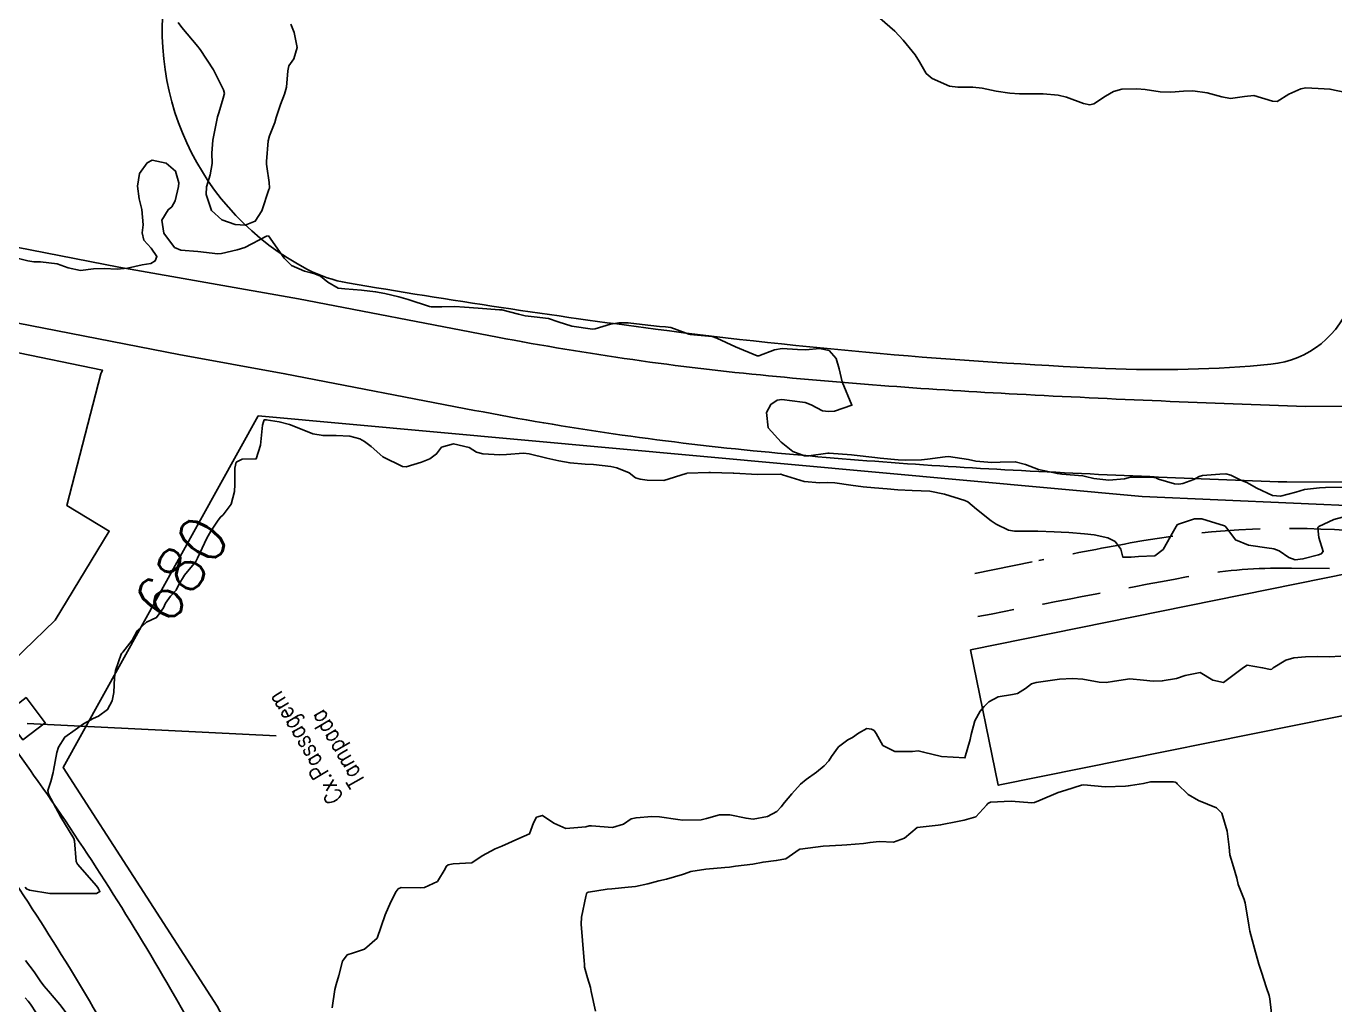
# Model space of a CAD drawing. Header units: metres. Extents: x 298520 to 308411, y 7433745 to 7450750.
# Drawn here: x 301125.9 to 301237.7, y 7443857.7 to 7443941.3 of the extents above; entities that cross this region are included whole.
import ezdxf
from ezdxf.enums import TextEntityAlignment as Align

# ---------------------------------------------------------------- set-up
doc = ezdxf.new("R2010")
doc.units = ezdxf.units.M
doc.header["$LTSCALE"] = 10
doc.linetypes.add('CONTINUO', pattern=[0])
doc.linetypes.add('DASHED', pattern=[0.75, 0.5, -0.25])
for name, color, linetype in [('Area Verde e Lazer', 94, 'Continuous'), ('CAIXA', 45, 'Continuous'), ('Cotas', 45, 'Continuous'), ('Curvas de Nivel 1m', 11, 'Continuous'), ('Curvas de Nivel 5m', 15, 'Continuous'), ('Edificações', 30, 'Continuous'), ('TEXTO', 45, 'Continuous'), ('Vias Primárias', 230, 'Continuous'), ('Vias Secundárias', 230, 'DASHED')]:
    doc.layers.add(name, color=color, linetype=linetype)
doc.styles.add('ROMANS', font='romans', dxfattribs={"height": 0.2})
doc.styles.add('Style-STANDARD', font='STANDARD.shx')

msp = doc.modelspace()

# ---------------------------------------------------------------- linework, layer by layer
at = {"layer": 'Area Verde e Lazer', "elevation": 683.98}
msp.add_lwpolyline([(301244.65, 7444005.75), (301236.08, 7444004.44, 0), (301223.44, 7444002.52, -0.079964), (301213.85, 7444002.6, 0.078577), (301189.51, 7444002.88, -0.017587), (301163.61, 7444000.01, 0.012035), (301150, 7443998.66, 0.378668), (301143.29, 7443991.06, -0.057498), (301138.13, 7443946.2, 0.342844), (301149.93, 7443920.55, 0.077568), (301153.36, 7443919.4, 0.010024), (301179.65, 7443915.45, 0.021064), (301218.07, 7443912.09, 0.035305), (301232.21, 7443912.45, 0.299651), (301239.1, 7443918.01, -0.016754)], format="xyb", dxfattribs=at)
at = {"layer": 'Area Verde e Lazer'}
msp.add_lwpolyline([(301326.49, 7443876.39), (301327.85, 7443891.97), (301311.67, 7443897.16), (301221.21, 7443901.16), (301145.73, 7443908.03), (301129.06, 7443878.01), (301142.23, 7443857.62), (301156.92, 7443830.09), (301182.59, 7443781.43, 0.132111), (301190.85, 7443786.93), (301193.11, 7443789.51), (301234.26, 7443801.71), (301230.63, 7443822.85), (301236.94, 7443823.96), (301242.13, 7443794.35, 0.48999), (301249.12, 7443787.23), (301293.34, 7443792.4, 0.298143), (301303.45, 7443800.78), (301321.72, 7443860.09), (301325.3, 7443872.56, 0.050549), (301325.82, 7443873.92)], format="xyb", close=True, dxfattribs=at)
at = {"layer": 'CAIXA', "linetype": 'CONTINUO'}
msp.add_polyline3d([(301123.99, 7443882.51, 679.74), (301125.9, 7443883.97, 679.68), (301127.54, 7443881.81, 679.73), (301125.63, 7443880.36, 679.76)], close=True, dxfattribs=at)
at = {"layer": 'Curvas de Nivel 1m', "flags": 128}
for points, elevation in [([(301198.82, 7443942.01), (301200.08, 7443940.9), (301200.8, 7443940.14), (301201.84, 7443938.87), (301202.2, 7443938.29), (301202.77, 7443937.3), (301203.27, 7443936.85), (301204.75, 7443936.21), (301205.47, 7443936.11), (301206.75, 7443936.11), (301207.54, 7443936.02), (301208.75, 7443935.79), (301209.92, 7443935.6), (301210.74, 7443935.54), (301211.94, 7443935.56), (301212.75, 7443935.56), (301214.03, 7443935.44), (301214.74, 7443935.27), (301216.2, 7443934.71), (301216.73, 7443934.61), (301217.07, 7443934.69), (301218.07, 7443935.35), (301218.75, 7443935.75), (301219.47, 7443935.94), (301220.75, 7443935.99), (301221.48, 7443935.91), (301222.75, 7443935.73), (301223.66, 7443935.7), (301224.75, 7443935.78), (301225.55, 7443935.8), (301226.75, 7443935.63), (301228.02, 7443935.28), (301228.74, 7443935.16), (301229.96, 7443935.33), (301230.75, 7443935.4), (301232.34, 7443934.91), (301232.74, 7443934.9), (301233.74, 7443935.51), (301234.76, 7443935.99), (301235.18, 7443936.05), (301236.76, 7443935.97), (301237.25, 7443935.96), (301238.75, 7443935.63)], 678), ([(301138.88, 7443941.63), (301139.21, 7443941.22), (301140.57, 7443939.6), (301140.66, 7443939.48), (301140.78, 7443939.34), (301141.91, 7443937.59), (301142.75, 7443935.9), (301142.84, 7443935.58), (301142.83, 7443935.49), (301142.74, 7443935.19), (301142.36, 7443933.94), (301142.26, 7443933.58), (301141.99, 7443932.3), (301141.84, 7443931.59), (301141.77, 7443930.49), (301141.79, 7443929.59), (301141.61, 7443928.63), (301141.3, 7443927.59), (301141.27, 7443926.96), (301141.75, 7443925.59), (301142.61, 7443924.79), (301143.77, 7443924.4), (301144.6, 7443924.33), (301145.47, 7443924.68), (301146.04, 7443925.54), (301146.64, 7443927.37), (301146.69, 7443927.48), (301146.7, 7443927.53), (301146.65, 7443927.97), (301146.46, 7443929.33), (301146.43, 7443929.53), (301146.43, 7443929.77), (301146.58, 7443931.53), (301146.7, 7443931.96), (301147.15, 7443933.09), (301147.27, 7443933.52), (301147.62, 7443934.64), (301147.98, 7443935.52), (301148.13, 7443936.13), (301148.25, 7443937.52), (301148.35, 7443937.93), (301148.77, 7443938.54), (301149.06, 7443939.51), (301148.8, 7443940.8), (301148.51, 7443941.51)], 678), ([(301124.57, 7443921.66), (301126.06, 7443921.27), (301126.57, 7443921.19), (301127.13, 7443921.2), (301128.57, 7443921.04), (301129.49, 7443920.67), (301130.56, 7443920.45), (301131.67, 7443920.6), (301132.56, 7443920.63), (301133.69, 7443920.57), (301134.56, 7443920.66), (301135.83, 7443920.93), (301136.57, 7443921.05), (301136.93, 7443921.28), (301137.07, 7443921.65), (301136.58, 7443922.36), (301135.97, 7443923.04), (301135.83, 7443923.66), (301135.9, 7443924.37), (301135.8, 7443925.66), (301135.55, 7443926.59), (301135.41, 7443927.67), (301135.59, 7443928.74), (301136.25, 7443929.66), (301136.68, 7443929.87), (301137.87, 7443929.64), (301138.66, 7443928.95), (301138.96, 7443927.94), (301138.93, 7443927.63), (301138.63, 7443926.42), (301138.36, 7443925.9), (301138.04, 7443925.64), (301137.49, 7443924.76), (301137.68, 7443923.64), (301138.58, 7443922.41), (301139.13, 7443922.18), (301140.58, 7443922.08), (301142.27, 7443921.89), (301142.58, 7443921.9), (301143.93, 7443922.22), (301144.58, 7443922.43), (301146.44, 7443923.38), (301146.59, 7443923.41), (301147.94, 7443921.52), (301148.57, 7443920.88), (301149.67, 7443920.39), (301150.56, 7443920.16), (301151.04, 7443919.97), (301151.68, 7443919.47), (301152.55, 7443918.94), (301153.11, 7443918.89), (301154.54, 7443918.79), (301155.75, 7443918.64), (301156.53, 7443918.5), (301157.72, 7443918.21), (301158.53, 7443917.99), (301160.36, 7443917.37), (301160.52, 7443917.34), (301161.4, 7443917.36), (301162.52, 7443917.39), (301163.33, 7443917.33), (301164.52, 7443917.23), (301166.34, 7443917.11), (301166.52, 7443917.09), (301167.96, 7443916.72), (301168.52, 7443916.59), (301169.28, 7443916.5), (301170.51, 7443916.35), (301171.35, 7443916.07), (301172.51, 7443915.71), (301174.26, 7443915.44), (301174.51, 7443915.47), (301175.82, 7443915.88), (301176.51, 7443915.99), (301177.32, 7443915.98), (301178.51, 7443915.85), (301179.99, 7443915.66), (301180.51, 7443915.63), (301180.97, 7443915.59), (301182.26, 7443915.1), (301182.5, 7443915.01), (301182.61, 7443914.99), (301184.5, 7443914.81), (301184.89, 7443914.68), (301186.49, 7443913.93), (301188.34, 7443913.17), (301188.47, 7443913.17), (301189.81, 7443913.69), (301190.48, 7443913.8), (301191.78, 7443913.7), (301192.48, 7443913.68), (301193.66, 7443913.79), (301194.48, 7443913.61), (301195.08, 7443912.95), (301195.35, 7443912.06), (301195.6, 7443910.95), (301196.42, 7443908.94), (301194.93, 7443908.44), (301194.42, 7443908.41), (301193.92, 7443908.47), (301192.94, 7443908.98), (301192.43, 7443909.18), (301192.21, 7443909.21), (301190.43, 7443909.43), (301190.05, 7443909.39), (301189.51, 7443909.02), (301189.12, 7443908.32), (301189.27, 7443907.02), (301190.39, 7443905.78), (301191.37, 7443905), (301192.38, 7443904.63), (301192.75, 7443904.61), (301194.38, 7443904.85), (301194.49, 7443904.85), (301196.38, 7443904.72), (301196.62, 7443904.69), (301198.38, 7443904.48), (301198.85, 7443904.43), (301200.37, 7443904.27), (301201.01, 7443904.24), (301202.37, 7443904.29), (301202.89, 7443904.35), (301204.38, 7443904.55), (301204.66, 7443904.56), (301206.38, 7443904.3), (301207.01, 7443904.17), (301208.37, 7443904.04), (301209.08, 7443904.07), (301210.37, 7443904.12), (301211.24, 7443903.89), (301212.36, 7443903.46), (301213.98, 7443903.1), (301214.36, 7443903.07), (301216.14, 7443902.92), (301216.36, 7443902.87), (301217.08, 7443902.69), (301218.35, 7443902.55), (301219.71, 7443902.66), (301220.22, 7443902.79), (301220.36, 7443902.81), (301222.21, 7443902.78), (301222.35, 7443902.78), (301222.44, 7443902.72), (301222.6, 7443902.63), (301223.96, 7443902.22), (301224.35, 7443902.21), (301224.68, 7443902.27), (301225.63, 7443902.59), (301226.09, 7443902.85), (301226.36, 7443902.93), (301227.85, 7443903.07), (301228.36, 7443903.09), (301228.78, 7443902.98), (301229.63, 7443902.54), (301230.15, 7443902.34), (301230.35, 7443902.24), (301231, 7443901.87), (301232.34, 7443901.24), (301233.02, 7443901.18), (301234.34, 7443901.53), (301235.08, 7443901.74), (301236.35, 7443901.9), (301236.88, 7443901.92), (301238.35, 7443901.95)], 679), ([(301152.03, 7443857.47), (301152.27, 7443859.02), (301152.37, 7443859.46), (301152.6, 7443860.22), (301152.92, 7443861.45), (301153.33, 7443861.98), (301153.86, 7443862.15), (301154.81, 7443862.49), (301155.88, 7443863.42), (301156.57, 7443865.41), (301157.04, 7443866.53), (301157.5, 7443867.4), (301157.68, 7443867.64), (301157.93, 7443867.74), (301159.57, 7443867.73), (301159.93, 7443867.74), (301161.03, 7443868.27), (301161.68, 7443869.35), (301161.77, 7443869.54), (301161.96, 7443869.69), (301162.37, 7443869.76), (301163.96, 7443869.86), (301164.84, 7443870.44), (301165.97, 7443871.05), (301166.53, 7443871.29), (301167.98, 7443871.94), (301168.9, 7443872.34), (301169.22, 7443873.26), (301169.5, 7443873.75), (301170, 7443873.91), (301170.97, 7443873.24), (301171.99, 7443872.78), (301173.7, 7443872.92), (301173.99, 7443873), (301174.18, 7443873.01), (301175.99, 7443872.88), (301176.92, 7443873.17), (301177.56, 7443873.6), (301178, 7443873.71), (301179.33, 7443873.8), (301180, 7443873.79), (301181.56, 7443873.56), (301182, 7443873.51), (301183.56, 7443873.53), (301184, 7443873.63), (301185.12, 7443873.96), (301186.01, 7443873.94), (301187.39, 7443873.66), (301188, 7443873.59), (301189.22, 7443873.8), (301190.01, 7443874.24), (301190.39, 7443874.63), (301190.68, 7443875), (301191.29, 7443875.74), (301192.04, 7443876.58), (301192.52, 7443876.98), (301193.41, 7443877.61), (301194.06, 7443878.15), (301194.45, 7443878.57), (301194.68, 7443878.95), (301195.28, 7443879.75), (301196.09, 7443880.37), (301196.48, 7443880.55), (301197, 7443880.93), (301197.69, 7443881.33), (301198.1, 7443881.28), (301198.33, 7443881.15), (301198.49, 7443880.91), (301199.07, 7443879.89), (301200.08, 7443879.37), (301201.59, 7443879.36), (301202.08, 7443879.43), (301202.54, 7443879.32), (301204.07, 7443878.95), (301206.07, 7443878.82), (301206.52, 7443880.38), (301206.62, 7443880.81), (301206.92, 7443881.99), (301207.38, 7443882.81), (301207.71, 7443883.22), (301208.13, 7443883.62), (301208.9, 7443884.02), (301210.13, 7443884.23), (301210.57, 7443884.33), (301211.25, 7443884.76), (301211.76, 7443885.14), (301212.15, 7443885.26), (301212.75, 7443885.35), (301214.15, 7443885.53), (301215.27, 7443885.59), (301216.15, 7443885.54), (301217.54, 7443885.3), (301218.15, 7443885.26), (301218.85, 7443885.37), (301220.15, 7443885.58), (301221.32, 7443885.47), (301222.15, 7443885.36), (301222.92, 7443885.39), (301224.15, 7443885.6), (301224.88, 7443885.87), (301226.16, 7443886.1), (301227.25, 7443885.47), (301228.15, 7443885.27), (301229.87, 7443886.53), (301230.17, 7443886.74), (301231.5, 7443886.52), (301232.16, 7443886.37), (301232.27, 7443886.4), (301232.4, 7443886.51), (301233.49, 7443887.18), (301234.17, 7443887.37), (301235.15, 7443887.45), (301236.17, 7443887.48), (301237.18, 7443887.44), (301238.17, 7443887.51)], 681), ([(301174.52, 7443857.19), (301174.16, 7443858.86), (301174.09, 7443859.2), (301173.84, 7443860.03), (301173.6, 7443860.95), (301173.58, 7443861.2), (301173.57, 7443861.49), (301173.42, 7443863.21), (301173.29, 7443864.6), (301173.32, 7443865.21), (301173.69, 7443866.98), (301173.75, 7443867.2), (301173.82, 7443867.31), (301173.93, 7443867.35), (301175.52, 7443867.59), (301175.93, 7443867.63), (301177.33, 7443867.76), (301177.93, 7443867.84), (301179.01, 7443868.07), (301179.94, 7443868.31), (301180.6, 7443868.47), (301181.95, 7443868.85), (301182.14, 7443868.92), (301182.67, 7443869.1), (301183.96, 7443869.3), (301185.58, 7443869.44), (301185.96, 7443869.49), (301186.47, 7443869.56), (301187.96, 7443869.75), (301188.84, 7443869.91), (301189.96, 7443870.04), (301190.79, 7443870.18), (301191.91, 7443870.99), (301191.95, 7443871.01), (301191.97, 7443871.01), (301192, 7443871.02), (301193.98, 7443871.27), (301195.56, 7443871.36), (301195.98, 7443871.38), (301197.4, 7443871.5), (301197.98, 7443871.6), (301198.75, 7443871.68), (301199.98, 7443871.62), (301200.91, 7443871.95), (301201.99, 7443872.87), (301203.78, 7443873.06), (301204, 7443873.09), (301205.45, 7443873.38), (301206, 7443873.49), (301207.02, 7443873.79), (301207.94, 7443874.8), (301207.97, 7443874.86), (301208.02, 7443874.92), (301208.26, 7443875.04), (301210.03, 7443875.13), (301211.79, 7443874.99), (301212.03, 7443875), (301212.49, 7443875.2), (301214.03, 7443875.86), (301214.68, 7443876.07), (301216.04, 7443876.5), (301216.23, 7443876.51), (301218.04, 7443876.34), (301219.78, 7443876.39), (301220.04, 7443876.44), (301220.22, 7443876.47), (301221.33, 7443876.64), (301221.92, 7443876.76), (301222.04, 7443876.78), (301223.88, 7443876.77), (301224.04, 7443876.74), (301224.14, 7443876.7), (301224.21, 7443876.61), (301225.13, 7443875.69), (301226.03, 7443875.17), (301227.57, 7443874.56), (301228.02, 7443874.09), (301228.48, 7443872.55), (301228.63, 7443871.2), (301228.69, 7443870.55), (301229, 7443869.5), (301229.29, 7443868.54), (301229.41, 7443868.01), (301229.92, 7443866.71), (301229.99, 7443866.53), (301230.02, 7443866.43), (301230.31, 7443864.53), (301230.4, 7443864.02), (301230.79, 7443862.52), (301231.18, 7443861.2), (301231.39, 7443860.51), (301231.84, 7443859.17), (301232.06, 7443858.51), (301232.11, 7443858.23), (301232.31, 7443856.5)], 682), ([(301125.85, 7443861.51), (301126.6, 7443860.53), (301127.11, 7443859.76), (301127.42, 7443859.35), (301127.82, 7443858.9), (301128.79, 7443857.74), (301129.79, 7443856.44)], 681), ([(301125.82, 7443858.31), (301126.08, 7443858.04), (301126.29, 7443857.77), (301127.26, 7443856.29)], 682)]:
    msp.add_lwpolyline(points, dxfattribs=dict(at, elevation=elevation))
at = {"layer": 'Curvas de Nivel 5m', "elevation": 680, "flags": 128}
msp.add_lwpolyline([(301125.83, 7443867.77), (301125.93, 7443867.64), (301126.19, 7443867.51), (301127.92, 7443867.24), (301128.44, 7443867.22), (301129.92, 7443867.23), (301131.44, 7443867.23), (301131.92, 7443867.23), (301132.21, 7443867.4), (301132.06, 7443867.7), (301131.93, 7443867.89), (301130.28, 7443869.73), (301130.19, 7443869.96), (301130.03, 7443871.73), (301129.98, 7443871.92), (301128.88, 7443873.74), (301128.02, 7443875.36), (301127.82, 7443875.75), (301127.75, 7443876.03), (301128.03, 7443876.79), (301128.22, 7443877.57), (301128.25, 7443877.75), (301128.54, 7443879.27), (301128.68, 7443879.74), (301129.22, 7443880.6), (301130.09, 7443881.22), (301130.82, 7443881.72), (301131.62, 7443882.19), (301132.1, 7443882.37), (301132.86, 7443882.95), (301133.26, 7443883.69), (301133.4, 7443884.41), (301133.45, 7443885.69), (301133.54, 7443886.29), (301134.02, 7443887.68), (301134.07, 7443887.77), (301134.17, 7443887.86), (301134.97, 7443888.88), (301135.39, 7443889.66), (301136.2, 7443890.41), (301137.04, 7443890.8), (301137.64, 7443891.64), (301137.8, 7443892.05), (301138.23, 7443892.63), (301138.71, 7443893.15), (301138.95, 7443893.62), (301139.43, 7443894.44), (301140.26, 7443895.43), (301140.4, 7443895.61), (301140.53, 7443895.87), (301141.33, 7443897.59), (301141.69, 7443898.19), (301142.31, 7443899.14), (301142.5, 7443899.39), (301142.72, 7443899.58), (301143.41, 7443900.48), (301143.69, 7443901.57), (301143.73, 7443902.17), (301143.73, 7443903.57), (301143.85, 7443904.07), (301144.36, 7443904.35), (301145.55, 7443904.36), (301145.92, 7443905.54), (301146.1, 7443907.24), (301146.17, 7443907.53), (301146.24, 7443907.7), (301146.41, 7443907.71), (301147.52, 7443907.52), (301148.4, 7443907.29), (301148.76, 7443907.15), (301150.39, 7443906.5), (301151.26, 7443906.35), (301152.39, 7443906.35), (301153.55, 7443906.29), (301154.39, 7443906.07), (301154.8, 7443905.85), (301155.37, 7443905.43), (301156.37, 7443904.53), (301158.05, 7443903.7), (301158.36, 7443903.69), (301159.66, 7443904.08), (301160.37, 7443904.38), (301160.96, 7443904.78), (301161.39, 7443905.35), (301162.39, 7443905.66), (301163.74, 7443905.33), (301164.38, 7443904.94), (301164.91, 7443904.78), (301166.37, 7443904.71), (301166.93, 7443904.74), (301168.38, 7443904.85), (301168.85, 7443904.79), (301170.37, 7443904.43), (301171.4, 7443904.2), (301172.36, 7443904.02), (301173.65, 7443903.92), (301174.36, 7443903.89), (301175.83, 7443903.72), (301176.36, 7443903.61), (301177.39, 7443903.16), (301177.94, 7443902.74), (301178.35, 7443902.62), (301178.95, 7443902.55), (301180.35, 7443902.51), (301182.26, 7443903.1), (301182.33, 7443903.12), (301182.35, 7443903.13), (301184.22, 7443903.21), (301184.35, 7443903.21), (301186.27, 7443903.15), (301186.35, 7443903.14), (301188.35, 7443903.03), (301190.32, 7443903.05), (301190.35, 7443903.05), (301190.49, 7443903.01), (301192.35, 7443902.42), (301193.68, 7443902.31), (301194.35, 7443902.34), (301194.98, 7443902.32), (301196.34, 7443902.13), (301197.39, 7443901.97), (301198.34, 7443901.9), (301199.43, 7443901.81), (301200.34, 7443901.73), (301201.57, 7443901.65), (301202.34, 7443901.63), (301203.08, 7443901.6), (301204.34, 7443901.36), (301206.08, 7443900.82), (301206.33, 7443900.69), (301207.05, 7443900.08), (301208.31, 7443899.07), (301208.75, 7443898.79), (301209.8, 7443898.28), (301210.3, 7443898.19), (301210.87, 7443898.19), (301212.3, 7443898.18), (301213.71, 7443898.14), (301214.3, 7443898.11), (301214.94, 7443898.07), (301216.3, 7443897.97), (301217.11, 7443897.88), (301218.29, 7443897.62), (301218.91, 7443897.3), (301219.39, 7443896.66), (301219.57, 7443895.96), (301220.28, 7443895.97), (301220.91, 7443896.01), (301222.28, 7443896.07), (301222.99, 7443896.62), (301223.89, 7443898.2), (301224.1, 7443898.6), (301224.19, 7443898.72), (301224.31, 7443898.78), (301225.67, 7443899.23), (301226.31, 7443899.23), (301228.23, 7443898.64), (301228.3, 7443898.61), (301228.35, 7443898.56), (301229.18, 7443897.44), (301230.29, 7443897), (301232.06, 7443896.74), (301232.28, 7443896.71), (301232.45, 7443896.68), (301232.92, 7443896.5), (301233.74, 7443895.95), (301234.28, 7443895.75), (301234.94, 7443895.81), (301236.28, 7443896.16), (301236.5, 7443896.24), (301236.67, 7443896.46), (301236.29, 7443897.66), (301236.2, 7443898.46), (301236.23, 7443898.54), (301236.31, 7443898.6), (301237.58, 7443899.18), (301238.32, 7443899.37)], dxfattribs=at)
at = {"layer": 'Edificações'}
for points in [[(301116.99, 7443892.17), (301122.95, 7443885.33), (301128.4, 7443890.58), (301133, 7443898.19), (301129.37, 7443900.38), (301132.28, 7443911.62), (301132.42, 7443911.95), (301116.4, 7443915.24), (301116.78, 7443917.1), (301109.01, 7443918.69), (301107.71, 7443911.47), (301105.39, 7443911.89), (301105.03, 7443909.88), (301102.28, 7443910.37), (301105.98, 7443905.01), (301111, 7443898.83), (301113.7, 7443901.19), (301115.47, 7443898.5), (301117.52, 7443899.85), (301120.87, 7443895.09), (301118.51, 7443893.33)], [(301206.56, 7443888.06), (301239.02, 7443894.63), (301241.38, 7443883.05), (301208.92, 7443876.48)]]:
    msp.add_lwpolyline(points, close=True, dxfattribs=at)
at = {"layer": 'TEXTO', "linetype": 'CONTINUO'}
msp.add_polyline3d([(301125.99, 7443881.77, 0), (301147.26, 7443880.69, 0)], dxfattribs=at)
at = {"layer": 'Vias Primárias'}
for points in [[(301252.84, 7443908.86), (301235.15, 7443908.84, -0.004582), (301210.53, 7443909.89, -0.01144), (301188.62, 7443911.53, -0.023243), (301165.43, 7443914.9), (301149.18, 7443918.03), (301133.83, 7443920.73), (301101.31, 7443927.08), (301092.85, 7443928.75, -0.251556), (301088.03, 7443932.52, -0.037246), (301085.81, 7443938.8, -0.12125), (301085.73, 7443942.04)], [(301186.36, 7443766.1, 0.034201), (301173.58, 7443792.09, -0.019837), (301153.25, 7443830.6, 0.019302), (301138.27, 7443859.03, 0.022967), (301126.55, 7443877.35, 0.014485), (301117.19, 7443889.82, 0.006947), (301108.77, 7443900.09), (301099.77, 7443910.75), (301095.62, 7443916.79, -0.692206), (301098.76, 7443921.29), (301105.49, 7443919.8), (301138.96, 7443913.28), (301148, 7443911.64), (301164.2, 7443908.51, 0.023243), (301187.98, 7443905.06, 0.01144), (301210.19, 7443903.4, 0.004327), (301233.56, 7443902.39), (301256.06, 7443902.3)], [(301121.25, 7443873.6, -0.022967), (301132.64, 7443855.78, -0.019302), (301147.38, 7443827.79, 0.019837), (301167.95, 7443788.83, -0.034201), (301180.34, 7443763.64, -0.005685)]]:
    msp.add_lwpolyline(points, format="xyb", dxfattribs=at)
at = {"layer": 'Vias Secundárias'}
msp.add_lwpolyline([(301206.92, 7443894.58), (301212.39, 7443895.68, -0.004185), (301220.19, 7443897.18, -0.062115), (301238.79, 7443898.25, 0.020035), (301247.31, 7443898.03, -0.020476), (301259.41, 7443897.69), (301280.66, 7443897.39, -0.031466), (301300.43, 7443895.86, -0.039198), (301310.73, 7443893.58, -0.07623), (301319.91, 7443889.15, -0.052935), (301325.34, 7443884.52), (301328.27, 7443881.96)], format="xyb", dxfattribs=at)
at = {"layer": 'Vias Secundárias', "elevation": 678.59}
msp.add_lwpolyline([(301327.57, 7443877.78), (301321.98, 7443882.86, 0.033353), (301314.86, 7443888.52, 0.121104), (301309.9, 7443890.4, -0.02307), (301299.83, 7443892.12, 0.005265), (301291.63, 7443893.82, 0.047236), (301286.73, 7443894.3), (301267.21, 7443894.59), (301233.96, 7443895.03), (301232.65, 7443895.02, 0.044424), (301224.99, 7443894.28, 0.001688), (301207.19, 7443890.89, 10.402206)], format="xyb", dxfattribs=at)

# ---------------------------------------------------------------- texts
at = {"layer": 'Cotas', "style": 'Style-STANDARD'}
msp.add_text('680', height=4, rotation=55.1381, dxfattribs=at).set_placement((301139.16, 7443894.94, 680), align=Align.MIDDLE_CENTER)
at = {"layer": 'TEXTO', "style": 'ROMANS', "width": 0.8}
for s, p in [('Cx.Passagem', (301153.05, 7443875.43)), ('Tampada', (301154.92, 7443876.82))]:
    msp.add_text(s, height=1.5, rotation=120.3183, dxfattribs=at).set_placement(p)

doc.saveas('drawing.dxf')
